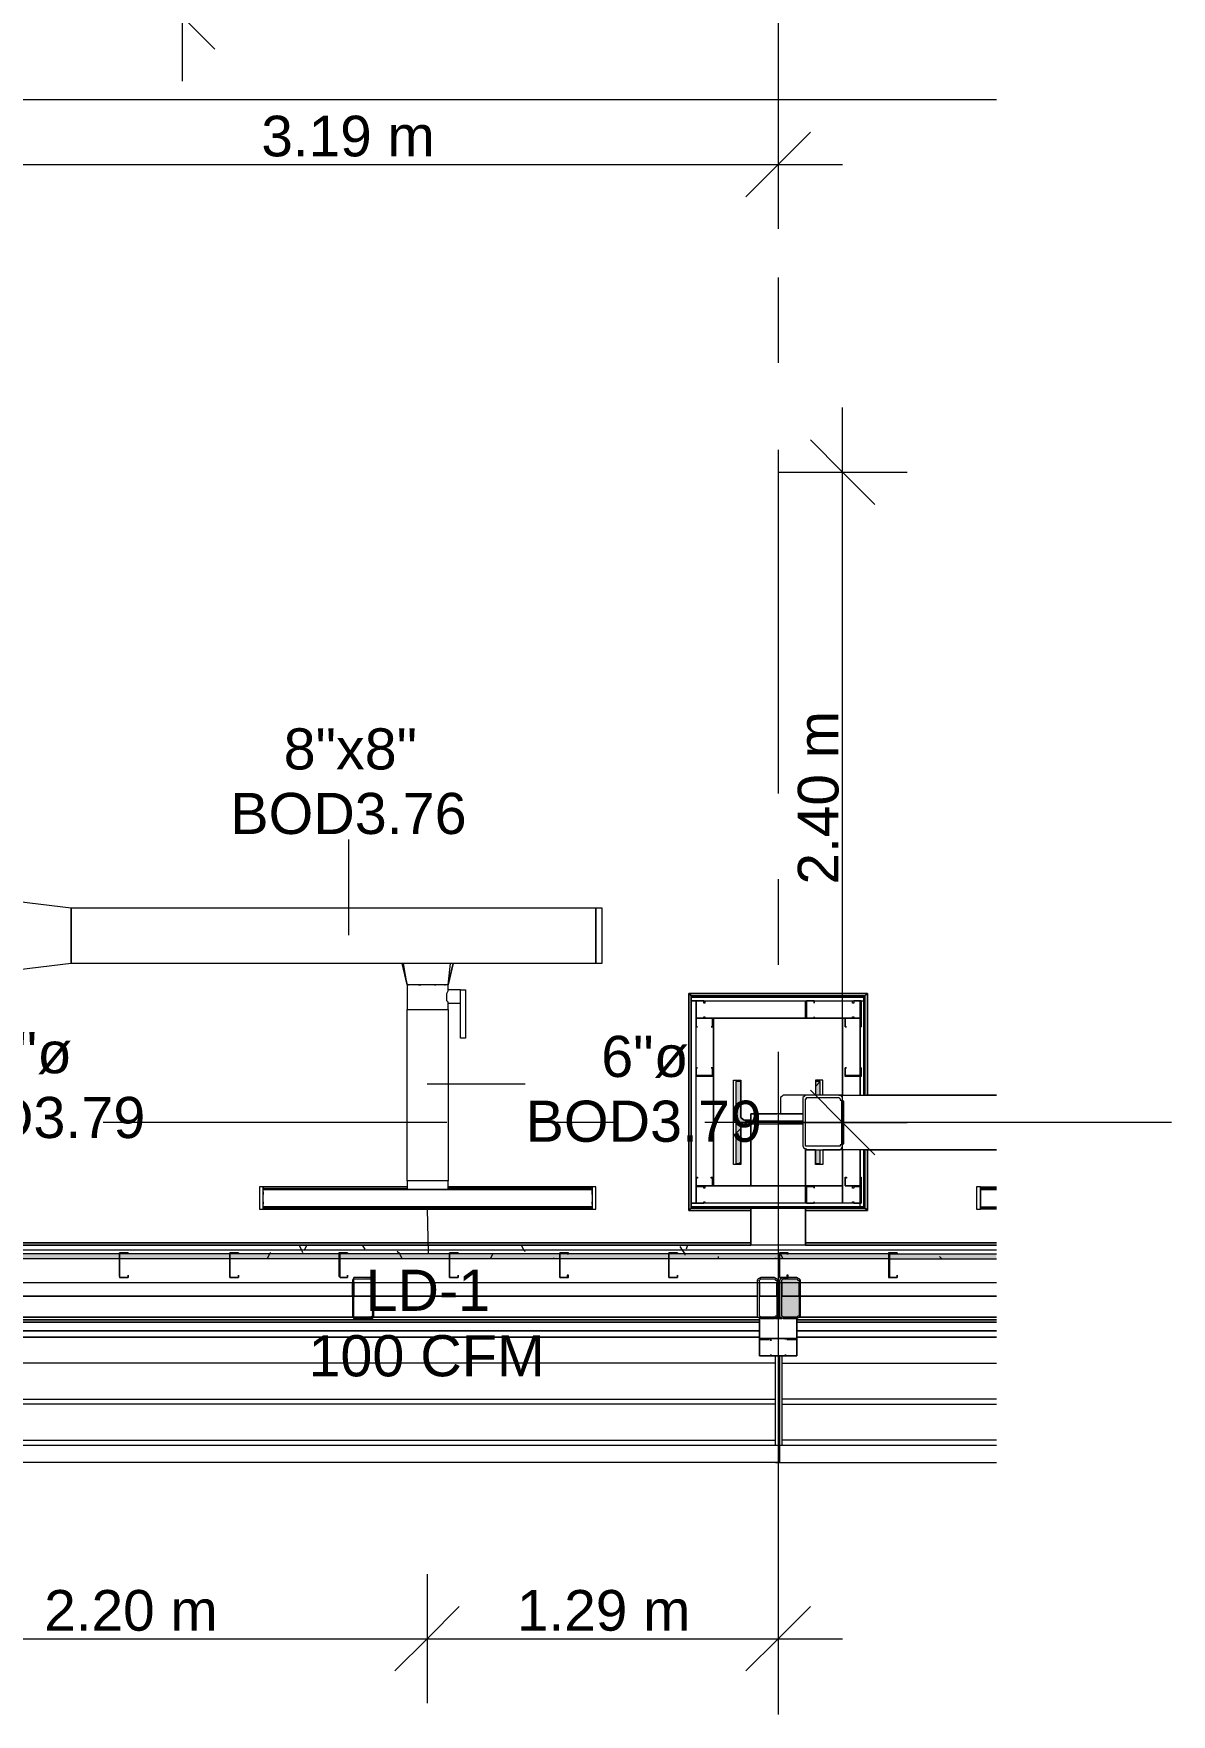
# Model space of a CAD drawing. Header units: metres. Extents: x -2 to 237, y -8 to 52.
# Drawn here: x 52.88 to 57.08, y 7.17 to 13.38 of the extents above; entities that cross this region are included whole.
import ezdxf

# ---------------------------------------------------------------- set-up
doc = ezdxf.new("R2010")
doc.units = ezdxf.units.M
doc.layers.add('HVAC - Ductos', color=5, linetype='Continuous', lineweight=0)
doc.layers.add('PDF2_Text', color=7, linetype='Continuous', lineweight=0)
doc.layers.add('PDF2_Geometry', color=7, linetype='Continuous', lineweight=0, true_color=0xaaaaaa)
doc.layers.add('PDF2_Solid Fills', color=7, linetype='Continuous', lineweight=0, true_color=0xffffff)
doc.styles.add('PDF Helvetica', font='')
doc.styles.get('PDF Helvetica').set_extended_font_data('Helvetica')

msp = doc.modelspace()

# ---------------------------------------------------------------- hatches: boundary and pattern name
at = {"layer": 'PDF2_Solid Fills', "lineweight": 0, "transparency": 33554559}
h = msp.add_hatch(color=256, dxfattribs=at)
h.paths.add_polyline_path([(55.781, 9.2595), (55.7627, 9.2595), (55.7627, 9.2092), (55.781, 9.2092)])
h.paths.add_polyline_path([(55.4878, 9.3787), (55.4878, 9.5116), (55.4695, 9.5116), (55.4695, 9.2092), (55.4878, 9.2092), (55.4878, 9.3466), (55.497, 9.3558), (55.7169, 9.3558), (55.7169, 9.365), (55.5062, 9.3695), (55.497, 9.3741), (55.4924, 9.3787)])
h.paths.add_polyline_path([(55.7627, 9.4612), (55.781, 9.4612), (55.781, 9.5116), (55.7627, 9.5116)])
h = msp.add_hatch(color=256, dxfattribs=at)
h.paths.add_polyline_path([(4.4889, 8.8563), (4.4889, 8.8747), (4.2965, 8.8747), (4.2965, 8.8563)])
h.paths.add_polyline_path([(51.1672, 8.8747), (51.1672, 8.8563), (54.0034, 8.8563), (54.0034, 8.8747)])
h.paths.add_polyline_path([(54.0079, 8.8747), (54.0079, 8.8563), (56.033, 8.8563), (56.033, 8.8747)])
h.paths.add_polyline_path([(56.0376, 8.8747), (56.0376, 8.8563), (56.4317, 8.8563), (56.4317, 8.8747)])
h.paths.add_polyline_path([(49.1376, 8.8747), (49.1376, 8.8563), (51.1627, 8.8563), (51.1627, 8.8747)])
h.paths.add_polyline_path([(48.3266, 8.8747), (48.3266, 8.8563), (49.133, 8.8563), (49.133, 8.8747)])
h.paths.add_polyline_path([(46.2969, 8.8747), (46.2969, 8.8563), (48.322, 8.8563), (48.322, 8.8747)])
h.paths.add_polyline_path([(44.2672, 8.8747), (44.2672, 8.8563), (46.2923, 8.8563), (46.2923, 8.8747)])
h.paths.add_polyline_path([(43.4563, 8.8747), (43.4563, 8.8563), (44.2627, 8.8563), (44.2627, 8.8747)])
h.paths.add_polyline_path([(41.4266, 8.8747), (41.4266, 8.8563), (43.4517, 8.8563), (43.4517, 8.8747)])
h.paths.add_polyline_path([(39.3969, 8.8747), (39.3969, 8.8563), (41.422, 8.8563), (41.422, 8.8747)])
h.paths.add_polyline_path([(38.5859, 8.8747), (38.5859, 8.8563), (39.3923, 8.8563), (39.3923, 8.8747)])
h.paths.add_polyline_path([(36.5562, 8.8747), (36.5562, 8.8563), (38.5813, 8.8563), (38.5813, 8.8747)])
h.paths.add_polyline_path([(33.7156, 8.8747), (33.7156, 8.8563), (36.5516, 8.8563), (36.5516, 8.8747)])
h.paths.add_polyline_path([(31.6859, 8.8747), (31.6859, 8.8563), (33.711, 8.8563), (33.711, 8.8747)])
h.paths.add_polyline_path([(28.8453, 8.8747), (28.8453, 8.8563), (31.6813, 8.8563), (31.6813, 8.8747)])
h.paths.add_polyline_path([(26.8155, 8.8747), (26.8155, 8.8563), (28.8407, 8.8563), (28.8407, 8.8747)])
h.paths.add_polyline_path([(26.0046, 8.8747), (26.0046, 8.8563), (26.8109, 8.8563), (26.8109, 8.8747)])
h.paths.add_polyline_path([(23.9749, 8.8747), (23.9749, 8.8563), (26, 8.8563), (26, 8.8747)])
h.paths.add_polyline_path([(21.9452, 8.8747), (21.9452, 8.8563), (23.9703, 8.8563), (23.9703, 8.8747)])
h.paths.add_polyline_path([(21.1343, 8.8747), (21.1343, 8.8563), (21.9406, 8.8563), (21.9406, 8.8747)])
h.paths.add_polyline_path([(19.1046, 8.8747), (19.1046, 8.8563), (21.1297, 8.8563), (21.1297, 8.8747)])
h.paths.add_polyline_path([(17.0748, 8.8747), (17.0748, 8.8563), (19.1, 8.8563), (19.1, 8.8747)])
h.paths.add_polyline_path([(16.2639, 8.8747), (16.2639, 8.8563), (17.0702, 8.8563), (17.0702, 8.8747)])
h.paths.add_polyline_path([(14.2342, 8.8747), (14.2342, 8.8563), (16.2593, 8.8563), (16.2593, 8.8747)])
h.paths.add_polyline_path([(11.3936, 8.8747), (11.3936, 8.8563), (14.2296, 8.8563), (14.2296, 8.8747)])
h.paths.add_polyline_path([(9.3639, 8.8747), (9.3639, 8.8563), (11.389, 8.8563), (11.389, 8.8747)])
h.paths.add_polyline_path([(6.5232, 8.8747), (6.5232, 8.8563), (9.3593, 8.8563), (9.3593, 8.8747)])
h.paths.add_polyline_path([(4.4935, 8.8747), (4.4935, 8.8563), (6.5186, 8.8563), (6.5186, 8.8747)])
h = msp.add_hatch(color=256, dxfattribs=at)
h.paths.add_polyline_path([(54.0629, 8.7876), (54.1316, 8.7831), (54.1316, 8.7876)])
h.paths.add_polyline_path([(54.1271, 8.641), (54.1316, 8.7779), (54.1316, 8.7785), (54.1271, 8.7785), (54.1225, 8.6456), (54.0583, 8.641), (54.1271, 8.6365)])
h.paths.add_polyline_path([(54.0583, 8.7785), (54.0537, 8.7785), (54.0537, 8.6456)])
msp.add_hatch(color=256, dxfattribs=at).paths.add_polyline_path([(55.6298, 8.6456), (55.6344, 8.6456), (55.639, 8.641), (55.694, 8.6365), (55.694, 8.641), (55.7032, 8.6456), (55.7077, 8.7825), (55.7077, 8.7831), (55.7032, 8.7876), (55.6344, 8.7876), (55.6298, 8.7831)])

# ---------------------------------------------------------------- linework, layer by layer
at = {"layer": 'HVAC - Ductos', "lineweight": 0}
for points in [[(53.426, 13.2044), (53.426, 14.1986)], [(56.4316, 13.1357), (45.3027, 13.1357), (45.3027, 13.745), (56.4316, 13.745)], [(53.307, 13.5618), (53.426, 13.4426), (53.5452, 13.3235)], [(55.6252, 13.1357), (55.6252, 12.8974), (55.6252, 12.6592)], [(55.7444, 13.0165), (55.6252, 12.8974), (55.5062, 12.7783)], [(52.2028, 12.8974), (55.8635, 12.8974)], [(55.8635, 9.1221), (55.8635, 11.9994)], [(55.7444, 11.8802), (55.8635, 11.7612), (55.9826, 11.642)], [(55.6252, 11.7612), (55.8635, 11.7612), (56.1018, 11.7612)], [(54.04, 10.0522), (54.04, 10.4049)], [(54.2553, 9.9468), (54.2462, 9.9468), (54.2416, 9.9468), (54.237, 9.9468)], [(54.237, 9.9468), (54.2553, 9.8689), (54.237, 9.9468)], [(54.237, 9.9468), (54.237, 9.9468)], [(54.2553, 9.8689), (54.2599, 9.8689), (54.2553, 9.8689), (54.2416, 9.9468)], [(54.2507, 9.9468), (54.2507, 9.9468)], [(54.4248, 9.9468), (54.4066, 9.8689), (54.402, 9.8689), (54.3974, 9.8689), (54.3836, 9.8689), (54.3699, 9.8689), (54.3516, 9.8689), (54.3287, 9.8689), (54.3103, 9.8689), (54.292, 9.8689), (54.2783, 9.8689), (54.2645, 9.8689), (54.2599, 9.8689), (54.2553, 9.8689), (54.2553, 9.7773), (54.2645, 9.7773), (54.2783, 9.7773), (54.292, 9.7773), (54.3103, 9.7773), (54.3287, 9.7773), (54.3516, 9.7773), (54.3699, 9.7773), (54.3836, 9.7773), (54.3974, 9.7773), (54.402, 9.7773), (54.4066, 9.7773), (54.4066, 9.145), (54.402, 9.145), (54.3928, 9.145), (54.3836, 9.145), (54.3653, 9.145), (54.3516, 9.145), (54.3287, 9.145), (54.3103, 9.145), (54.292, 9.145), (54.2783, 9.145), (54.2645, 9.145), (54.2599, 9.145), (54.2553, 9.145), (54.2553, 9.1129), (54.2599, 9.1129), (54.2645, 9.1129), (54.2783, 9.1129), (54.292, 9.1129), (54.3103, 9.1129), (54.3287, 9.1129), (54.3516, 9.1129), (54.3653, 9.1129), (54.3836, 9.1129), (54.3928, 9.1129), (54.402, 9.1129), (54.4066, 9.1129), (54.4066, 9.145), (54.402, 9.145)], [(54.4066, 9.145), (54.402, 9.145), (54.3974, 9.145), (54.3836, 9.145), (54.3699, 9.145), (54.3516, 9.145), (54.3287, 9.145), (54.3103, 9.145), (54.292, 9.145), (54.2783, 9.145), (54.2645, 9.145), (54.2553, 9.145), (54.2553, 9.7773), (54.2645, 9.7773), (54.2783, 9.7773), (54.292, 9.7773), (54.3103, 9.7773), (54.3287, 9.7773), (54.3516, 9.7773), (54.3699, 9.7773), (54.3836, 9.7773), (54.3974, 9.7773), (54.402, 9.7773), (54.4066, 9.7773), (54.4066, 9.8002), (54.4524, 9.8002), (54.4524, 9.8047), (54.4524, 9.8093), (54.4524, 9.8185), (54.4524, 9.8231), (54.4524, 9.8323), (54.4524, 9.8369), (54.4524, 9.8414), (54.4524, 9.846), (54.4524, 9.8505), (54.4066, 9.8505), (54.4066, 9.8689), (54.4157, 9.9468)], [(54.2783, 9.9468), (54.2599, 9.9468)], [(54.402, 9.9468), (54.3836, 9.9468), (54.379, 9.9468), (54.3745, 9.9468), (54.3653, 9.9468), (54.3516, 9.9468), (54.347, 9.9468), (54.3424, 9.9468), (54.3195, 9.9468), (54.3149, 9.9468), (54.3103, 9.9468), (54.2966, 9.9468), (54.2874, 9.9468), (54.2828, 9.9468)], [(54.4066, 9.8689), (54.4248, 9.9468), (54.4203, 9.9468), (54.4157, 9.9468), (54.4066, 9.9468)], [(54.4248, 9.9468), (54.4248, 9.9468)], [(54.4066, 9.8002), (54.4066, 9.8047), (54.402, 9.8093), (54.402, 9.8185), (54.402, 9.8277), (54.402, 9.8369), (54.4066, 9.846), (54.4066, 9.8505)], [(54.3287, 9.5024), (54.6906, 9.5024)], [(55.7444, 9.4794), (55.8635, 9.3604), (55.9826, 9.2412)], [(55.6252, 9.3604), (55.8635, 9.3604), (56.1018, 9.3604)], [(53.7239, 9.0992), (53.7239, 9.1221), (53.7239, 9.1175), (54.2553, 9.1175)], [(54.2553, 9.1221), (53.7239, 9.1221)], [(54.938, 9.0992), (54.938, 9.1221), (54.938, 9.1175), (54.4066, 9.1175)], [(54.938, 9.1221), (54.4066, 9.1221)], [(56.3721, 9.0992), (56.3721, 9.1221), (56.3721, 9.1175), (56.4316, 9.1175)], [(56.3721, 9.1221), (56.4316, 9.1221)], [(54.938, 9.0625), (54.938, 9.0396), (54.938, 9.0442), (53.7239, 9.0442), (53.7239, 9.0396), (53.7239, 9.0625)], [(56.4316, 9.1129), (56.3721, 9.1129), (56.3721, 9.0488), (56.4316, 9.0488)], [(56.3721, 9.0625), (56.3721, 9.0396), (56.3721, 9.0442), (56.4316, 9.0442)], [(53.7239, 9.0396), (54.938, 9.0396)], [(54.3287, 9.0396), (54.3332, 8.8792)], [(56.4316, 9.0396), (56.3721, 9.0396)]]:
    msp.add_lwpolyline(points, dxfattribs=at)
for points in [[(53.0137, 9.9468), (52.8212, 9.9239), (52.8212, 10.1759), (53.0137, 10.153)], [(53.0137, 10.153), (54.9518, 10.153), (54.9518, 9.9468), (53.0137, 9.9468)], [(54.9747, 10.153), (54.9747, 9.9468), (54.9518, 9.9468), (54.9518, 10.153)], [(54.2966, 9.8689), (54.3011, 9.8689), (54.3057, 9.8689), (54.3011, 9.8689)], [(54.3561, 9.8689), (54.3607, 9.8689)], [(54.3928, 9.8689), (54.3974, 9.8689)], [(54.4707, 9.6719), (54.4524, 9.6719), (54.4524, 9.8505), (54.4707, 9.8505)], [(53.7101, 9.0396), (53.7239, 9.0396), (53.7239, 9.1221), (53.7101, 9.1221)], [(54.9518, 9.0396), (54.9518, 9.1221), (54.938, 9.1221), (54.938, 9.0396)], [(56.3583, 9.0396), (56.3721, 9.0396), (56.3721, 9.1221), (56.3583, 9.1221)], [(53.7239, 9.1129), (54.938, 9.1129), (53.7239, 9.1129), (54.938, 9.1129), (54.938, 9.0488), (53.7239, 9.0488)], [(53.7239, 9.1038), (53.7239, 9.0992), (53.7239, 9.0946), (53.7239, 9.0992)], [(53.7239, 9.0671), (53.7239, 9.0625), (53.7239, 9.058), (53.7239, 9.0625)], [(54.938, 9.0946), (54.938, 9.0992), (54.938, 9.1038), (54.938, 9.0992)], [(54.938, 9.058), (54.938, 9.0625), (54.938, 9.0671), (54.938, 9.0625)], [(56.3721, 9.1129), (56.4316, 9.1129)], [(56.3721, 9.1038), (56.3721, 9.0992), (56.3721, 9.0946), (56.3721, 9.0992)], [(56.3721, 9.0671), (56.3721, 9.0625), (56.3721, 9.058), (56.3721, 9.0625)]]:
    msp.add_lwpolyline(points, close=True, dxfattribs=at)
at = {"layer": 'HVAC - Ductos', "color": 252, "lineweight": 0, "true_color": 0x939598}
for points in [[(54.3287, 7.6926), (54.3287, 7.4543), (54.3287, 7.2161)], [(55.6252, 7.6926), (55.6252, 7.4543), (55.6252, 7.2161)], [(54.4478, 7.5735), (54.3287, 7.4543), (54.2095, 7.3352)], [(55.7444, 7.5735), (55.6252, 7.4543), (55.5062, 7.3352)], [(23.6404, 7.4543), (26.6002, 7.4543), (28.8132, 7.4543), (31.3651, 7.4543), (33.4132, 7.4543), (35.4612, 7.4543), (37.216, 7.4543), (38.8013, 7.4543), (40.6202, 7.4543), (42.8102, 7.4543), (44.8537, 7.4543), (46.4298, 7.4543), (47.7402, 7.4543), (49.9394, 7.4543), (52.134, 7.4543), (54.3287, 7.4543), (55.8635, 7.4543)]]:
    msp.add_lwpolyline(points, dxfattribs=at)
at = {"layer": 'PDF2_Geometry', "lineweight": 0}
for points in [[(55.6252, 14.0658), (55.6252, 12.7966)], [(55.6252, 12.4805), (55.6252, 12.1643)], [(55.6252, 11.8436), (55.6252, 10.5745)], [(55.6252, 10.2583), (55.6252, 9.9422)], [(55.8635, 9.4612), (55.8635, 9.7452), (55.9277, 9.7452), (55.9277, 9.4612), (55.9277, 9.8093), (55.9277, 9.7452), (55.8635, 9.7452), (55.387, 9.7452), (55.3229, 9.7452), (55.3229, 9.8093), (55.9277, 9.8093), (55.9414, 9.8093), (55.9414, 9.4612), (55.9414, 9.8231), (55.946, 9.8231), (55.946, 9.4612), (55.946, 9.8277), (55.946, 9.4612), (55.946, 9.7452), (55.946, 9.8277), (55.9505, 9.8323), (55.9551, 9.8323), (55.9551, 9.8369), (55.9551, 9.4612), (55.9551, 9.8369), (55.9551, 9.8323), (55.9505, 9.8323), (55.946, 9.8277), (55.946, 9.4612), (55.946, 9.8277), (55.3045, 9.8277), (55.3045, 9.8231), (55.946, 9.8231), (55.946, 9.8277), (55.3045, 9.8277), (55.3, 9.8323), (55.2954, 9.8323), (55.2954, 9.8369), (55.9551, 9.8369), (55.9551, 9.4612), (55.9551, 9.8369), (55.2954, 9.8369), (55.2954, 9.8323), (55.3, 9.8323), (55.3045, 9.8277), (55.946, 9.8277), (55.9505, 9.8323), (55.9551, 9.8323), (55.9551, 9.8369), (55.2954, 9.8369), (55.2954, 9.035), (55.5245, 9.035), (55.2954, 9.035), (55.2954, 9.0396), (55.3, 9.0396), (55.3045, 9.0442), (55.5245, 9.0442), (55.3045, 9.0442), (55.3045, 9.8277), (55.3045, 9.7452), (55.3045, 9.1267), (55.3045, 9.0442), (55.3045, 9.8277), (55.3045, 9.0442), (55.8635, 9.0442), (55.946, 9.0442), (55.7261, 9.0442), (55.946, 9.0442), (55.9505, 9.0396), (55.9551, 9.035), (55.9505, 9.0396), (55.946, 9.0442), (55.7261, 9.0442), (55.946, 9.0442), (55.946, 9.2595), (55.946, 9.0442), (55.9414, 9.0442), (55.9414, 9.2595), (55.9414, 9.0488), (55.3045, 9.0488), (55.3045, 9.0442), (55.9414, 9.0442), (55.9414, 9.0488), (55.9277, 9.0488), (55.9277, 9.2595), (55.9277, 9.0625), (55.8635, 9.0625), (55.3229, 9.0625), (55.3229, 9.1267), (55.3229, 9.7452), (55.387, 9.7452), (55.387, 9.1267), (55.8635, 9.1267), (55.8635, 9.2595), (55.7903, 9.2595), (55.7903, 9.2045), (55.7627, 9.2045), (55.7627, 9.2595), (55.7261, 9.2595)], [(55.3045, 9.8277), (55.946, 9.8277), (55.3045, 9.8277)], [(55.3045, 9.0442), (55.3045, 9.8277), (55.3045, 9.0442)], [(55.3045, 9.8277), (55.946, 9.8277), (55.3045, 9.8277)], [(55.3045, 9.8231), (55.3045, 9.0488), (55.3045, 9.8231)], [(55.3229, 9.7452), (55.3229, 9.7452)], [(55.3229, 9.7452), (55.3229, 9.7452)], [(55.8635, 9.2595), (55.8635, 9.1267), (55.8635, 9.0625), (55.8635, 9.1267), (55.387, 9.1267), (55.3229, 9.1267), (55.387, 9.1267), (55.387, 9.7452), (55.8635, 9.7452), (55.8635, 9.4612), (55.7903, 9.4612), (55.7903, 9.5161), (55.7627, 9.5161), (55.7627, 9.4612), (55.6528, 9.4612), (55.6482, 9.4612), (55.6436, 9.4612), (55.639, 9.4566), (55.6344, 9.452), (55.6344, 9.4428), (55.6344, 9.4382), (55.6344, 9.3924)], [(55.7306, 9.7452), (55.7306, 9.7452)], [(55.7581, 9.8002), (55.7581, 9.8002)], [(55.7581, 9.7498), (55.7581, 9.7498)], [(55.9323, 9.7452), (55.9323, 9.7452)], [(55.9323, 9.7452), (55.9323, 9.7452)], [(55.3275, 9.7131), (55.3275, 9.7131)], [(55.3779, 9.7131), (55.3779, 9.7131)], [(55.8773, 9.7131), (55.8773, 9.7131)], [(55.9277, 9.7131), (55.9277, 9.7131)], [(55.6252, 9.6215), (55.6252, 7.9675)], [(55.3275, 9.5619), (55.3275, 9.5619)], [(55.3779, 9.5619), (55.3779, 9.5619)], [(55.8773, 9.5619), (55.8773, 9.5619)], [(55.9277, 9.5619), (55.9277, 9.5619)], [(55.3229, 9.5344), (55.3229, 9.5344)], [(55.3825, 9.5344), (55.3825, 9.5344)], [(55.5245, 9.3512), (55.5108, 9.3512), (55.497, 9.3512), (55.4878, 9.342), (55.4878, 9.3329), (55.4878, 9.2045), (55.4603, 9.2045), (55.4603, 9.5161), (55.4878, 9.5161), (55.4878, 9.3924), (55.4878, 9.3787), (55.497, 9.3695), (55.5108, 9.3695), (55.5245, 9.3695)], [(55.7169, 9.365), (55.5062, 9.365), (55.497, 9.3695), (55.4878, 9.3787), (55.4878, 9.3878), (55.4878, 9.5116), (55.4695, 9.5116), (55.4695, 9.2091), (55.4878, 9.2091), (55.4878, 9.3329), (55.4878, 9.342), (55.497, 9.3512), (55.5062, 9.3558), (55.7169, 9.3558)], [(55.7627, 9.4932), (55.7811, 9.5116)], [(55.7811, 9.4612), (55.7811, 9.5116), (55.7627, 9.5116), (55.7627, 9.4612)], [(55.8727, 9.5344), (55.8727, 9.5344)], [(55.9323, 9.5344), (55.9323, 9.5344)], [(55.8498, 9.4612), (56.4316, 9.4612)], [(56.4317, 9.4612), (55.9505, 9.4612)], [(55.6436, 9.3924), (55.639, 9.3924), (55.6344, 9.3924), (55.6298, 9.3924), (55.6344, 9.3924), (55.639, 9.3924), (55.6436, 9.3924), (55.7169, 9.3924), (55.5245, 9.3924), (55.6024, 9.3924), (55.607, 9.3924), (55.6115, 9.3924), (55.6161, 9.3924), (55.6207, 9.3924), (55.6161, 9.3924), (55.6115, 9.3924), (55.607, 9.3924), (55.6024, 9.3924)], [(54.402, 9.3604), (53.1328, 9.3604)], [(55.0342, 9.3604), (54.7181, 9.3604)], [(56.6012, 9.3604), (55.3549, 9.3604)], [(55.4695, 9.3191), (55.4878, 9.3374)], [(55.5016, 9.3558), (55.5154, 9.365)], [(55.6252, 9.3558), (55.6344, 9.365)], [(57.0777, 9.3604), (56.6012, 9.3604)], [(55.7261, 9.1267), (55.7261, 9.2595), (55.7261, 9.1267)], [(55.7627, 9.2595), (55.7627, 9.2091), (55.7811, 9.2091), (55.7811, 9.2595)], [(56.4316, 9.2595), (55.8498, 9.2595)], [(55.946, 9.2595), (55.946, 9.0442), (55.946, 9.2595)], [(55.946, 9.2595), (55.946, 9.0442), (55.946, 9.2595)], [(55.9505, 9.2595), (56.4317, 9.2595)], [(55.4786, 9.2091), (55.4878, 9.2137)], [(55.3229, 9.1267), (55.3229, 9.1267)], [(55.3229, 9.1267), (55.3229, 9.1267)], [(55.3229, 9.1221), (55.3229, 9.1221)], [(55.3825, 9.1267), (55.3825, 9.1267)], [(55.7306, 9.1221), (55.7306, 9.1221)], [(55.8727, 9.1267), (55.8727, 9.1267)], [(55.8727, 9.1267), (55.8727, 9.1267)], [(55.9323, 9.1267), (55.9323, 9.1267)], [(55.9323, 9.1267), (55.9323, 9.1267)], [(55.9323, 9.1221), (55.9323, 9.1221)], [(55.3229, 9.0625), (55.3229, 9.0625)], [(55.3229, 9.0625), (55.3229, 9.0625)], [(55.7306, 9.0625), (55.7306, 9.0625)], [(55.7581, 9.1175), (55.7581, 9.1175)], [(55.7581, 9.0671), (55.7581, 9.0671)], [(55.9323, 9.0625), (55.9323, 9.0625)], [(55.9323, 9.0625), (55.9323, 9.0625)], [(55.3045, 9.0488), (55.3045, 9.0488)], [(55.5245, 9.0442), (55.3045, 9.0442), (55.5245, 9.0442)], [(55.5245, 9.0442), (55.3045, 9.0442), (55.5245, 9.0442)], [(56.4317, 8.9068), (4.2965, 8.9068)], [(56.4317, 8.8884), (4.2965, 8.8884)], [(46.5306, 8.9068), (55.5245, 8.9068)], [(55.5245, 8.9068), (46.5306, 8.9068)], [(46.5306, 8.9068), (55.5245, 8.9068)], [(55.5245, 8.9068), (46.5306, 8.9068)], [(46.5306, 8.9068), (55.5245, 8.9068)], [(54.0034, 8.8747), (53.6001, 8.8747), (53.1924, 8.8747), (52.7892, 8.8747), (52.3814, 8.8747), (51.9783, 8.8747), (51.5705, 8.8747), (51.1672, 8.8747)], [(56.033, 8.8747), (55.6298, 8.8747), (55.2221, 8.8747), (54.8189, 8.8747), (54.4112, 8.8747), (54.0079, 8.8747)], [(55.7261, 8.9068), (56.4317, 8.9068)], [(56.4317, 8.9068), (55.7261, 8.9068)], [(56.4317, 8.9068), (55.7261, 8.9068)], [(56.0376, 8.8747), (56.4316, 8.8747)], [(54.0034, 8.8563), (53.6001, 8.8563), (53.1924, 8.8563), (52.7892, 8.8563), (52.3814, 8.8563), (51.9783, 8.8563), (51.5705, 8.8563), (51.1672, 8.8563)], [(56.033, 8.8563), (55.6298, 8.8563), (55.2221, 8.8563), (54.8189, 8.8563), (54.4112, 8.8563), (54.0079, 8.8563)], [(56.0376, 8.8563), (56.4316, 8.8563)], [(4.2965, 8.7693), (56.4317, 8.7693)], [(54.0537, 8.7189), (54.0537, 8.7693)], [(54.0583, 8.7693), (54.0583, 8.7189)], [(54.1271, 8.7189), (54.1271, 8.7693)], [(54.1317, 8.7693), (54.1317, 8.7189)], [(55.5474, 8.7739), (55.552, 8.7785)], [(55.5474, 8.7693), (55.5474, 8.7189)], [(55.5565, 8.7831), (55.5611, 8.7876)], [(55.5565, 8.7693), (55.5565, 8.7189)], [(55.6207, 8.7189), (55.6207, 8.7693)], [(55.6252, 8.7189), (55.6252, 8.7693)], [(55.6436, 8.7876), (55.6344, 8.7831), (55.6298, 8.7785), (55.6298, 8.6456), (55.6344, 8.641), (55.6436, 8.6365), (55.694, 8.6365), (55.7032, 8.641), (55.7077, 8.6456), (55.7077, 8.7785), (55.7032, 8.7831), (55.694, 8.7876), (55.6619, 8.7876)], [(55.6298, 8.7693), (55.6298, 8.7189)], [(55.639, 8.7693), (55.639, 8.7189)], [(55.7032, 8.7189), (55.7032, 8.7693)], [(55.7077, 8.7189), (55.7077, 8.7693)], [(55.6161, 8.499), (55.6024, 8.499), (55.5565, 8.499), (55.5565, 8.5036), (55.5565, 8.554), (55.5565, 8.5585), (55.5565, 8.5631), (55.5565, 8.6319), (55.5565, 8.6365), (55.5565, 8.6319), (55.5565, 8.5631), (55.5565, 8.5585), (55.5565, 8.554), (55.5565, 8.5036), (55.5565, 8.499), (55.6024, 8.499), (55.6161, 8.499), (55.6252, 8.499), (55.6298, 8.499), (55.639, 8.499)], [(55.6161, 8.6365), (55.639, 8.6365), (55.6161, 8.6365)], [(55.6161, 8.6365), (55.639, 8.6365), (55.6161, 8.6365)], [(54.0537, 8.5677), (54.1271, 8.5677)], [(55.5565, 8.5631), (55.5565, 8.5631)], [(55.5565, 8.5631), (55.5565, 8.5631)], [(55.5565, 8.5585), (55.5565, 8.5585)], [(55.5565, 8.5585), (55.5565, 8.5585)], [(55.5978, 8.554), (55.5978, 8.5585), (55.5978, 8.5631)], [(55.5978, 8.554), (55.5978, 8.5585), (55.5978, 8.5631)], [(55.5978, 8.5631), (55.5978, 8.5585), (55.5978, 8.554)], [(55.5978, 8.5631), (55.5978, 8.5585), (55.5978, 8.554)], [(55.6528, 8.5585), (55.6528, 8.5631)], [(55.6528, 8.5585), (55.6528, 8.5631)], [(55.6528, 8.5585), (55.6528, 8.5631)], [(55.6528, 8.5585), (55.6528, 8.5631)], [(55.694, 8.5631), (55.694, 8.5631)], [(55.694, 8.5631), (55.694, 8.5631)], [(55.694, 8.5585), (55.694, 8.5585)], [(55.694, 8.5585), (55.694, 8.5585)], [(52.5739, 8.499), (52.5739, 8.1691), (55.6161, 8.1691), (55.6161, 8.499), (55.6252, 8.499), (55.6298, 8.499), (55.6298, 8.1691), (55.6298, 8.1507), (55.6298, 8.137), (55.6298, 8.1233), (55.6298, 8.1141), (55.6298, 8.1049), (52.5601, 8.1049), (52.5601, 8.1141), (52.5601, 8.1233), (52.5601, 8.137), (52.5601, 8.1507), (52.5601, 8.1691), (52.5647, 8.1691)], [(55.6161, 8.4715), (52.5739, 8.4715)], [(55.5978, 8.499), (55.5978, 8.499)], [(55.5978, 8.499), (55.5978, 8.499)], [(55.6298, 8.499), (55.639, 8.499), (55.6528, 8.499), (55.6436, 8.499), (55.6528, 8.499), (55.6024, 8.499), (55.6528, 8.499), (55.6436, 8.499), (55.6528, 8.499), (55.639, 8.499), (55.639, 8.1691), (56.4316, 8.1691)], [(55.6252, 8.499), (55.6252, 8.1691)], [(55.639, 8.4715), (56.4316, 8.4715)], [(52.5739, 8.3386), (55.6161, 8.3386)], [(55.6161, 8.3203), (52.5739, 8.3203)], [(56.4316, 8.3386), (55.639, 8.3386)], [(55.639, 8.3203), (56.4316, 8.3203)], [(25.0379, 8.1691), (28.0893, 8.1691), (28.0847, 8.1691), (31.1407, 8.1691), (31.1315, 8.1691), (34.1875, 8.1691), (34.1829, 8.1691), (37.2343, 8.1691), (37.2298, 8.1691), (40.3041, 8.1691), (40.2949, 8.1691), (43.3692, 8.1691), (43.3646, 8.1691), (46.4344, 8.1691), (46.4298, 8.1691), (49.4996, 8.1691), (49.495, 8.1691), (52.5647, 8.1691), (52.5601, 8.1691), (55.6298, 8.1691), (55.6252, 8.1691), (56.4317, 8.1691)], [(52.5739, 8.1874), (55.6161, 8.1874)], [(55.6298, 8.1691), (55.6252, 8.1691), (55.6252, 8.1507), (55.6252, 8.137), (55.6252, 8.1233), (55.6252, 8.1141), (55.6252, 8.1049), (56.4317, 8.1049)], [(56.4316, 8.1874), (55.639, 8.1874)], [(55.6161, 8.1049), (55.6252, 8.1049)], [(55.6161, 8.1049), (55.6161, 8.1049)], [(55.6252, 8.1049), (55.6252, 8.1049)], [(55.6298, 8.1049), (55.639, 8.1049)], [(55.6298, 8.1049), (55.6298, 8.1049)], [(55.639, 8.1049), (55.639, 8.1049)]]:
    msp.add_lwpolyline(points, dxfattribs=at)
for points in [[(55.3045, 9.0442), (55.3045, 9.8277), (55.946, 9.8277), (55.3045, 9.8277), (55.946, 9.8277), (55.9505, 9.8323), (55.9551, 9.8323), (55.9551, 9.8369), (55.2954, 9.8369), (55.2954, 9.035), (55.2954, 9.0396), (55.3, 9.0396), (55.3045, 9.0442), (55.3045, 9.8277), (55.3, 9.8323), (55.2954, 9.8323), (55.2954, 9.8369), (55.2954, 9.035), (55.2954, 9.8369), (55.2954, 9.8323), (55.3, 9.8323), (55.3045, 9.8277)], [(55.9414, 9.8093), (55.9414, 9.8231), (55.3045, 9.8231), (55.3045, 9.8093)], [(55.3229, 9.8093), (55.3045, 9.8093), (55.3045, 9.0625), (55.3229, 9.0625)], [(55.3229, 9.7452), (55.3229, 9.8047), (55.3229, 9.8093), (55.3549, 9.8093), (55.3549, 9.8002), (55.3503, 9.8002), (55.3503, 9.8093), (55.3229, 9.8093), (55.3229, 9.8047), (55.3229, 9.7452), (55.3503, 9.7452), (55.3503, 9.7498), (55.3549, 9.7498), (55.3549, 9.7452)], [(55.7306, 9.7452), (55.7261, 9.7452), (55.7261, 9.8047), (55.7261, 9.8093), (55.7306, 9.8093), (55.7581, 9.8093), (55.7581, 9.8002), (55.7581, 9.8093), (55.7306, 9.8093), (55.7306, 9.8047), (55.7306, 9.7452), (55.7581, 9.7452)], [(55.9323, 9.8093), (55.9323, 9.8047), (55.9323, 9.7452), (55.9001, 9.7452), (55.9001, 9.7498), (55.9047, 9.7498), (55.9047, 9.7452), (55.9323, 9.7452), (55.9323, 9.8047), (55.9323, 9.8093), (55.9047, 9.8093), (55.9047, 9.8002), (55.9001, 9.8002), (55.9001, 9.8093)], [(55.946, 9.8277), (55.946, 9.4612)], [(55.946, 9.8277), (55.946, 9.4612)], [(55.3229, 9.7407), (55.3229, 9.7452), (55.3825, 9.7452), (55.387, 9.7452), (55.387, 9.7407), (55.387, 9.7131), (55.3779, 9.7131), (55.3825, 9.7131), (55.3825, 9.7407), (55.3825, 9.7452), (55.3229, 9.7452), (55.3229, 9.7407), (55.3229, 9.7131)], [(55.7581, 9.7498), (55.7581, 9.7452)], [(55.8727, 9.7407), (55.8727, 9.7452), (55.9323, 9.7452), (55.9323, 9.7407), (55.9323, 9.7131), (55.9277, 9.7131), (55.9323, 9.7131), (55.9323, 9.7407), (55.9323, 9.7452), (55.8727, 9.7452), (55.8727, 9.7407), (55.8727, 9.7131)], [(55.3275, 9.7131), (55.3229, 9.7131)], [(55.8773, 9.7131), (55.8727, 9.7131)], [(55.387, 9.5344), (55.3825, 9.5298), (55.3229, 9.5298), (55.3229, 9.5344), (55.3229, 9.5619), (55.3275, 9.5619), (55.3229, 9.5619), (55.3229, 9.5344), (55.3825, 9.5344), (55.3825, 9.5619), (55.3779, 9.5619), (55.387, 9.5619)], [(55.9323, 9.5344), (55.9323, 9.5298), (55.8727, 9.5298), (55.8727, 9.5344), (55.8727, 9.5619), (55.8773, 9.5619), (55.8727, 9.5619), (55.8727, 9.5344), (55.9323, 9.5344), (55.9323, 9.5619)], [(55.9277, 9.5619), (55.9323, 9.5619)], [(55.8498, 9.2595), (55.8543, 9.2595), (55.8589, 9.2641), (55.8635, 9.2733), (55.8635, 9.2779), (55.8681, 9.2825), (55.8681, 9.4382), (55.8635, 9.4428), (55.8635, 9.452), (55.8589, 9.4566), (55.8589, 9.4612), (55.8543, 9.4612), (55.8498, 9.4612), (55.7352, 9.4612), (55.7306, 9.4612), (55.7261, 9.4612), (55.7215, 9.4566), (55.7169, 9.452), (55.7169, 9.4428), (55.7169, 9.4382), (55.7169, 9.2825), (55.7169, 9.2779), (55.7169, 9.2733), (55.7215, 9.2641), (55.7261, 9.2641), (55.7306, 9.2595), (55.7352, 9.2595)], [(55.8589, 9.4382), (55.8589, 9.2825), (55.8589, 9.2779), (55.8543, 9.2779), (55.8543, 9.2733), (55.8498, 9.2733), (55.7352, 9.2733), (55.7306, 9.2733), (55.7261, 9.2733), (55.7261, 9.2779), (55.7261, 9.2825), (55.7261, 9.4382), (55.7261, 9.4428), (55.7261, 9.4474), (55.7306, 9.4474), (55.7306, 9.452), (55.7352, 9.452), (55.8498, 9.452), (55.8543, 9.4474), (55.8543, 9.4428), (55.8589, 9.4428)], [(55.5245, 9.365), (55.5245, 9.3924)], [(55.5245, 9.1267), (55.5245, 9.3558)], [(55.9551, 9.2595), (55.9551, 9.035), (55.9505, 9.0396), (55.946, 9.0442), (55.946, 9.2595), (55.946, 9.0442), (55.946, 9.2595), (55.946, 9.0442), (55.9505, 9.0396), (55.9551, 9.035), (55.9551, 9.2595), (55.9551, 9.035), (55.7261, 9.035), (55.9551, 9.035), (55.7261, 9.035), (55.9551, 9.035)], [(55.387, 9.1267), (55.3825, 9.1267), (55.3229, 9.1267), (55.3229, 9.1587), (55.3275, 9.1587), (55.3275, 9.1541), (55.3229, 9.1541), (55.3229, 9.1267), (55.3825, 9.1267), (55.3825, 9.1541), (55.3779, 9.1541), (55.3779, 9.1587), (55.387, 9.1587)], [(55.3229, 9.0625), (55.3229, 9.1221), (55.3229, 9.1267), (55.3549, 9.1267), (55.3549, 9.1175), (55.3503, 9.1175), (55.3503, 9.1221), (55.3229, 9.1221), (55.3229, 9.0625), (55.3503, 9.0625), (55.3503, 9.0671), (55.3549, 9.0671), (55.3549, 9.0625)], [(55.7306, 9.0625), (55.7261, 9.0625), (55.7261, 9.1221), (55.7306, 9.1267), (55.7581, 9.1267), (55.7581, 9.1175), (55.7581, 9.1221), (55.7306, 9.1221), (55.7306, 9.0625), (55.7581, 9.0625)], [(55.9323, 9.1267), (55.8727, 9.1267), (55.8727, 9.1587), (55.8773, 9.1587), (55.8773, 9.1541), (55.8727, 9.1541), (55.8727, 9.1267), (55.9323, 9.1267), (55.9323, 9.1541), (55.9277, 9.1541), (55.9277, 9.1587), (55.9323, 9.1587)], [(55.9323, 9.1267), (55.9323, 9.1221), (55.9323, 9.0625), (55.9001, 9.0625), (55.9001, 9.0671), (55.9047, 9.0671), (55.9047, 9.0625), (55.9323, 9.0625), (55.9323, 9.1221), (55.9047, 9.1221), (55.9047, 9.1175), (55.9001, 9.1175), (55.9001, 9.1267)], [(55.3045, 9.0625), (55.3045, 9.0488), (55.9277, 9.0488), (55.9277, 9.0625)], [(55.7581, 9.0671), (55.7581, 9.0625)], [(55.5245, 9.0442), (55.3045, 9.0442), (55.3, 9.0396), (55.2954, 9.0396), (55.2954, 9.035), (55.5245, 9.035), (55.2954, 9.035), (55.2954, 9.0396), (55.3, 9.0396), (55.3045, 9.0442)], [(55.5245, 8.9068), (55.5245, 9.0442)], [(55.7261, 8.9068), (55.7261, 9.0442)], [(55.946, 9.0442), (55.7261, 9.0442)], [(55.946, 9.0442), (55.7261, 9.0442)], [(46.5306, 8.9159), (55.5245, 8.9159)], [(53.2245, 8.8792), (53.197, 8.8792), (53.1924, 8.8792), (53.1924, 8.7922), (53.1924, 8.7876), (53.197, 8.7876), (53.2245, 8.7876), (53.2245, 8.7968), (53.2245, 8.7876), (53.197, 8.7876), (53.1924, 8.7922), (53.1924, 8.8792), (53.197, 8.8792), (53.2245, 8.8792), (53.2245, 8.8747)], [(53.6322, 8.8792), (53.6001, 8.8792), (53.6001, 8.7922), (53.6001, 8.7876), (53.6322, 8.7876), (53.6322, 8.7968), (53.6322, 8.7876), (53.6001, 8.7876), (53.6001, 8.7922), (53.6001, 8.8792), (53.6322, 8.8792), (53.6322, 8.8747)], [(54.0354, 8.8792), (54.0079, 8.8792), (54.0034, 8.8792), (54.0034, 8.7922), (54.0079, 8.7876), (54.0354, 8.7876), (54.0354, 8.7968), (54.0354, 8.7876), (54.0079, 8.7876), (54.0079, 8.7922), (54.0079, 8.8792), (54.0354, 8.8792), (54.0354, 8.8747)], [(54.4432, 8.8792), (54.4112, 8.8792), (54.4112, 8.7922), (54.4112, 8.7876), (54.4432, 8.7876), (54.4432, 8.7968), (54.4432, 8.7876), (54.4112, 8.7876), (54.4112, 8.7922), (54.4112, 8.8792), (54.4432, 8.8792), (54.4432, 8.8747)], [(54.8509, 8.8792), (54.8189, 8.8792), (54.8189, 8.7922), (54.8189, 8.7876), (54.8509, 8.7876), (54.8509, 8.7968), (54.8464, 8.7968), (54.8464, 8.7876), (54.8189, 8.7876), (54.8189, 8.7922), (54.8189, 8.8792), (54.8464, 8.8792), (54.8464, 8.8747), (54.8509, 8.8747)], [(55.2541, 8.8792), (55.2267, 8.8792), (55.2221, 8.8792), (55.2221, 8.7922), (55.2221, 8.7876), (55.2267, 8.7876), (55.2541, 8.7876), (55.2541, 8.7968), (55.2541, 8.7876), (55.2267, 8.7876), (55.2221, 8.7876), (55.2221, 8.7922), (55.2221, 8.8792), (55.2267, 8.8792), (55.2541, 8.8792), (55.2541, 8.8747)], [(55.6619, 8.8792), (55.6298, 8.8792), (55.6298, 8.7922), (55.6298, 8.7876), (55.6619, 8.7876), (55.6619, 8.7968), (55.6574, 8.7968), (55.6574, 8.7876), (55.6298, 8.7876), (55.6298, 8.7922), (55.6298, 8.8792), (55.6574, 8.8792), (55.6574, 8.8747), (55.6619, 8.8747)], [(56.4317, 8.9159), (55.7261, 8.9159)], [(55.7261, 8.9068), (56.4317, 8.9068)], [(56.0652, 8.8792), (56.0376, 8.8792), (56.033, 8.8792), (56.033, 8.7922), (56.033, 8.7876), (56.0376, 8.7876), (56.0652, 8.7876), (56.0652, 8.7968), (56.0652, 8.7876), (56.0376, 8.7876), (56.0376, 8.7922), (56.0376, 8.8792), (56.0652, 8.8792), (56.0652, 8.8747)], [(54.0537, 8.6456), (54.0583, 8.6365), (54.0629, 8.6365), (54.1225, 8.6365), (54.1271, 8.6365), (54.1317, 8.6456), (54.1317, 8.7785), (54.1271, 8.7876), (54.1225, 8.7876), (54.0629, 8.7876), (54.0583, 8.7876), (54.0537, 8.7785)], [(54.1225, 8.641), (54.0629, 8.641), (54.0583, 8.641), (54.0583, 8.6456), (54.0583, 8.7785), (54.0583, 8.7831), (54.0629, 8.7831), (54.1225, 8.7831), (54.1271, 8.7785), (54.1271, 8.6456)], [(55.6115, 8.7876), (55.5611, 8.7876), (55.552, 8.7831), (55.5474, 8.7785), (55.5474, 8.6456), (55.552, 8.641), (55.5611, 8.6365), (55.6115, 8.6365), (55.6207, 8.641), (55.6252, 8.6456), (55.6252, 8.7785), (55.6207, 8.7831)], [(55.5565, 8.7785), (55.5611, 8.7831), (55.6115, 8.7831), (55.6161, 8.7785), (55.6207, 8.7785), (55.6207, 8.6456), (55.6161, 8.6456), (55.6115, 8.641), (55.5611, 8.641), (55.5565, 8.6456)], [(55.694, 8.7831), (55.6986, 8.7785), (55.7032, 8.7785), (55.7032, 8.6456), (55.6986, 8.6456), (55.694, 8.641), (55.6436, 8.641), (55.639, 8.6456), (55.639, 8.7785), (55.6436, 8.7831)], [(52.5968, 8.7189), (54.0537, 8.7189)], [(54.0583, 8.7189), (54.0904, 8.7189)], [(54.0904, 8.7189), (54.1271, 8.7189)], [(54.1317, 8.7189), (55.5474, 8.7189)], [(55.5565, 8.7189), (55.6207, 8.7189)], [(55.6298, 8.7189), (55.6252, 8.7189)], [(55.7032, 8.7189), (55.639, 8.7189)], [(55.7077, 8.7189), (56.4316, 8.7189)], [(54.0537, 8.641), (52.5968, 8.641)], [(54.0904, 8.6319), (52.6288, 8.6319)], [(54.0904, 8.641), (54.0583, 8.641)], [(55.552, 8.641), (54.1271, 8.641), (54.0904, 8.641), (54.1271, 8.641)], [(55.5565, 8.6319), (54.0904, 8.6319)], [(55.6161, 8.641), (55.5565, 8.641)], [(55.694, 8.499), (55.6528, 8.499), (55.6574, 8.499), (55.6619, 8.499), (55.6574, 8.499), (55.6528, 8.499), (55.5978, 8.499), (55.5932, 8.499), (55.5978, 8.499), (55.5978, 8.5036), (55.5978, 8.499), (55.5932, 8.499), (55.5978, 8.499), (55.6528, 8.499), (55.6574, 8.499), (55.6619, 8.499), (55.6574, 8.499), (55.6528, 8.499), (55.694, 8.499), (55.694, 8.5036), (55.694, 8.554), (55.694, 8.5585), (55.694, 8.5631), (55.694, 8.6319), (55.694, 8.6365), (55.694, 8.6319), (55.694, 8.5631), (55.694, 8.5585), (55.694, 8.554), (55.694, 8.5036)], [(55.6161, 8.6365), (55.639, 8.6365)], [(55.6344, 8.641), (55.6252, 8.641)], [(55.6986, 8.641), (55.6436, 8.641)], [(55.694, 8.6319), (56.4316, 8.6319)], [(55.7032, 8.641), (56.4316, 8.641)], [(54.0904, 8.6227), (52.6288, 8.6227)], [(54.0904, 8.5906), (52.6288, 8.5906)], [(54.0904, 8.5677), (52.6288, 8.5677)], [(55.5565, 8.6227), (54.0904, 8.6227)], [(55.5565, 8.5906), (54.0904, 8.5906)], [(55.5565, 8.5677), (54.0904, 8.5677)], [(55.694, 8.6227), (56.4316, 8.6227)], [(55.694, 8.5906), (56.4316, 8.5906)], [(56.4316, 8.5677), (55.694, 8.5677)], [(55.5565, 8.5631), (55.694, 8.5631)], [(55.5932, 8.5585), (55.5565, 8.5585)], [(55.5978, 8.5631), (55.5978, 8.5585), (55.5978, 8.554), (55.5978, 8.5585)], [(55.5978, 8.554), (55.5978, 8.5585), (55.5978, 8.5631), (55.5978, 8.5585)], [(55.5978, 8.499), (55.6024, 8.499), (55.607, 8.499), (55.6024, 8.499), (55.5978, 8.499), (55.5978, 8.5036)], [(55.6528, 8.5631), (55.6528, 8.5585)], [(55.6528, 8.5631), (55.6528, 8.5585)], [(55.6528, 8.5036), (55.6528, 8.499)], [(55.6528, 8.5036), (55.6528, 8.499)], [(55.694, 8.5585), (55.6574, 8.5585)], [(55.607, 8.499), (55.6024, 8.499)], [(55.6252, 8.4715), (55.6298, 8.4715)], [(55.6298, 8.3386), (55.6252, 8.3386)], [(55.6252, 8.3203), (55.6298, 8.3203)], [(55.6298, 8.1874), (55.6252, 8.1874)]]:
    msp.add_lwpolyline(points, close=True, dxfattribs=at)
at = {"layer": 'PDF2_Geometry', "color": 254, "lineweight": 0, "true_color": 0xeaeaea}
for points in [[(53.7513, 8.8792), (53.7468, 8.8747), (53.7376, 8.8563)], [(53.8705, 8.8792), (53.8659, 8.8884), (53.8568, 8.9068)], [(53.8842, 8.9068), (53.875, 8.8884)], [(53.875, 8.8884), (53.875, 8.8884)], [(54.0996, 8.893), (54.0904, 8.9068)], [(54.237, 8.8563), (54.2279, 8.8747), (54.2187, 8.8838)], [(54.5715, 8.8747), (54.5623, 8.8563)], [(54.5715, 8.8747), (54.5715, 8.8747)], [(54.6906, 8.8838), (54.6861, 8.8884), (54.6769, 8.9068)], [(55.2816, 8.8701), (55.2816, 8.8747), (55.2725, 8.8884), (55.2633, 8.9022)], [(55.2908, 8.9068), (55.2862, 8.893)], [(55.6436, 8.8563), (55.6344, 8.8747), (55.6298, 8.8792)], [(54.796, 8.8609), (54.796, 8.8563)], [(55.4053, 8.8563), (55.4053, 8.8655)], [(55.6161, 8.8609), (55.6161, 8.8563)], [(56.23, 8.8563), (56.2209, 8.8655)]]:
    msp.add_lwpolyline(points, dxfattribs=at)
at = {"layer": 'PDF2_Geometry', "color": 254, "lineweight": 0, "true_color": 0xd2d2d2}
for points in [[(54.0217, 8.8792), (54.0217, 8.8792)], [(55.6528, 8.8792), (55.6528, 8.8792)], [(53.6001, 8.838), (53.6001, 8.838)], [(54.0034, 8.8609), (54.0079, 8.8655)], [(55.6298, 8.8563), (55.6298, 8.8563)], [(54.434, 8.7876), (54.434, 8.7876)], [(56.0652, 8.7876), (56.0652, 8.7922)]]:
    msp.add_lwpolyline(points, dxfattribs=at)
at = {"layer": 'PDF2_Geometry', "color": 252, "lineweight": 0, "true_color": 0x939598}
for points in [[(55.6252, 7.9675), (55.6252, 7.491)], [(55.6252, 7.3352), (55.6252, 7.1749)]]:
    msp.add_lwpolyline(points, dxfattribs=at)

# ---------------------------------------------------------------- texts
at = {"layer": 'PDF2_Text', "lineweight": 0, "attachment_point": 4, "style": 'PDF Helvetica'}
for s, insert, char_height in [('3.19 m', (53.7165, 13.0011), 0.15002), ('8"x8"', (53.799, 10.7384), 0.1519), ('BOD3.76', (53.602, 10.5001), 0.1519), ('6"ø', (52.6948, 9.6158), 0.1519), ('6"ø', (54.972, 9.6021), 0.1519), ('BOD3.79', (52.4153, 9.3776), 0.1519), ('BOD3.79', (54.6925, 9.3638), 0.1519), ('LD-1', (54.1014, 8.7407), 0.1519), ('100 CFM', (53.8907, 8.4979), 0.1519)]:
    msp.add_mtext(s, dxfattribs=dict(at, insert=insert, char_height=char_height))
at = {"layer": 'PDF2_Text', "lineweight": 0, "insert": (55.7741, 10.2386), "char_height": 0.15002, "attachment_point": 4, "rotation": 90, "style": 'PDF Helvetica'}
msp.add_mtext('2.40 m', dxfattribs=at)
at = {"layer": 'PDF2_Text', "color": 252, "lineweight": 0, "true_color": 0x939598, "char_height": 0.15002, "attachment_point": 4, "style": 'PDF Helvetica'}
for s, insert in [('2.20 m', (52.9148, 7.5579)), ('1.29 m', (54.6605, 7.5579))]:
    msp.add_mtext(s, dxfattribs=dict(at, insert=insert))

doc.saveas('drawing.dxf')
